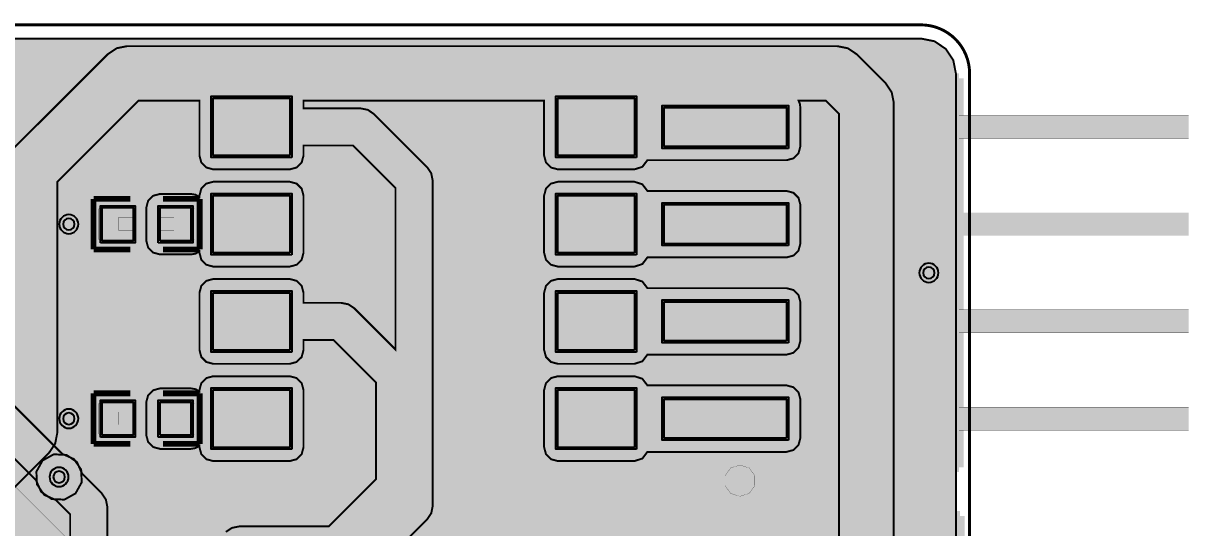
# Model space of a CAD drawing. Header units: millimetres. Extents: x 14 to 220, y 44 to 178.
# Drawn here: x 106.64 to 137.2, y 109.68 to 122.85 of the extents above; entities that cross this region are included whole.
import ezdxf

# ---------------------------------------------------------------- set-up
doc = ezdxf.new("R2010")
doc.units = ezdxf.units.MM
doc.header["$MEASUREMENT"] = 0
for name, color, linetype, true_color in [('Board-Outline-Layer', 7, 'Continuous', 0xff00ff), ('Bottom-Layer', 7, 'Continuous', 0x0000ff), ('Document-Layer', 7, 'Continuous', 0xffffff), ('Hole-Layer', 7, 'Continuous', 0x222222), ('Multi-Layer', 7, 'Continuous', 0xc0c0c0), ('Top-Layer', 7, 'Continuous', 0xff0000), ('Top-Paste-Mask-Layer', 7, 'Continuous', 0x808080), ('Top-Silkscreen-Layer', 7, 'Continuous', 0xffcc00), ('Top-Solder-Mask-Layer', 7, 'Continuous', 0x800080)]:
    doc.layers.add(name, color=color, linetype=linetype, true_color=true_color)

msp = doc.modelspace()

# ---------------------------------------------------------------- hatches: boundary and pattern name
at = {"layer": 'Bottom-Layer'}
for points in [[(115.868, 82.921), (108.869, 82.921), (108.869, 84.28), (108.803, 84.611), (108.616, 84.892), (108.335, 85.08), (108.003, 85.146), (86.383, 85.146), (85.879, 85.066), (85.426, 84.835), (85.065, 84.475), (84.834, 84.021), (84.754, 83.518), (84.754, 76.667), (76.327, 76.667), (76.327, 122.451), (130.076, 122.451), (130.425, 122.382), (130.721, 122.184), (130.919, 121.888), (130.988, 121.539), (130.988, 77.564), (130.354, 77.564), (130.283, 77.557), (130.214, 77.535), (130.146, 77.557), (130.074, 77.564), (129.363, 77.564), (129.292, 77.557), (129.224, 77.535), (129.155, 77.557), (129.084, 77.564), (128.373, 77.564), (128.301, 77.557), (128.233, 77.535), (128.164, 77.557), (128.093, 77.564), (127.382, 77.564), (127.311, 77.557), (127.242, 77.535), (127.174, 77.557), (127.103, 77.564), (126.391, 77.564), (126.32, 77.557), (126.252, 77.535), (126.183, 77.557), (126.112, 77.564), (125.401, 77.564), (125.33, 77.557), (125.261, 77.535), (125.193, 77.557), (125.121, 77.564), (124.41, 77.564), (124.328, 77.554), (124.249, 77.526), (123.301, 77.526), (123.223, 77.554), (123.14, 77.564), (122.429, 77.564), (122.358, 77.557), (122.289, 77.535), (122.221, 77.557), (122.15, 77.564), (121.438, 77.564), (121.367, 77.557), (121.299, 77.535), (121.23, 77.557), (121.159, 77.564), (120.526, 77.564), (120.526, 82.816), (120.435, 83.464), (120.167, 84.06), (119.744, 84.559), (119.199, 84.92), (118.575, 85.116), (117.921, 85.131), (117.289, 84.963), (116.728, 84.626), (116.283, 84.147), (115.989, 83.564)], [(85.615, 110.051), (79.992, 110.051), (79.682, 110.171), (79.354, 110.11), (79.108, 109.886), (79.017, 109.565), (79.108, 109.245), (79.354, 109.021), (79.682, 108.96), (79.992, 109.08), (85.816, 109.08), (86.002, 109.117), (86.159, 109.222), (88.593, 111.656), (101.145, 111.656), (103.02, 109.781), (103.02, 105.777), (102.9, 105.467), (102.961, 105.139), (103.185, 104.893), (103.505, 104.802), (103.826, 104.893), (104.05, 105.139), (104.111, 105.467), (103.99, 105.777), (103.99, 109.982), (103.953, 110.168), (103.848, 110.325), (101.689, 112.484), (101.654, 112.517), (101.615, 112.545), (105.336, 112.545), (106.967, 110.915), (107.101, 110.61), (107.376, 110.422), (107.708, 110.406), (107.999, 110.568), (108.161, 110.859), (108.146, 111.192), (107.958, 111.466), (107.653, 111.601), (105.88, 113.373), (105.723, 113.478), (105.537, 113.515), (88.212, 113.515), (86.902, 114.825), (86.745, 114.93), (86.559, 114.967), (85.47, 114.967), (85.159, 115.088), (84.832, 115.027), (84.586, 114.802), (84.495, 114.482), (84.586, 114.162), (84.832, 113.937), (85.159, 113.876), (85.47, 113.997), (86.358, 113.997), (87.668, 112.687), (87.826, 112.582), (88.011, 112.545), (88.123, 112.545), (88.085, 112.517), (88.049, 112.484)]]:
    msp.add_hatch(color=256, dxfattribs=at).paths.add_polyline_path(points)
at = {"layer": 'Document-Layer'}
for points in [[(137.068, 119.842), (131.068, 119.842), (131.068, 120.442), (137.068, 120.442)], [(137.068, 119.842), (131.068, 119.842), (131.068, 120.442), (137.068, 120.442)], [(137.068, 117.302), (131.068, 117.302), (131.068, 117.902), (137.068, 117.902)], [(137.068, 117.302), (131.068, 117.302), (131.068, 117.902), (137.068, 117.902)], [(137.068, 114.762), (131.068, 114.762), (131.068, 115.362), (137.068, 115.362)], [(137.068, 114.762), (131.068, 114.762), (131.068, 115.362), (137.068, 115.362)], [(137.068, 112.222), (131.068, 112.222), (131.068, 112.822), (137.068, 112.822)], [(137.068, 112.222), (131.068, 112.222), (131.068, 112.822), (137.068, 112.822)]]:
    msp.add_hatch(color=256, dxfattribs=at).paths.add_polyline_path(points)
at = {"layer": 'Top-Layer'}
for points in [[(93.208, 85.656), (93.274, 85.372), (93.458, 85.146), (86.383, 85.146), (85.879, 85.066), (85.426, 84.835), (85.065, 84.475), (84.834, 84.021), (84.754, 83.518), (84.754, 76.667), (76.327, 76.667), (76.327, 122.451), (130.076, 122.451), (130.425, 122.382), (130.721, 122.184), (130.919, 121.888), (130.988, 121.539), (130.988, 77.564), (130.433, 77.564), (130.433, 78.755), (130.378, 79.029), (130.224, 79.26), (129.365, 80.119), (129.365, 120.777), (129.311, 121.05), (129.156, 121.282), (128.394, 122.044), (128.162, 122.199), (127.889, 122.253), (109.347, 122.253), (109.074, 122.199), (108.843, 122.044), (106.303, 119.504), (106.282, 119.482), (106.262, 119.459), (106.145, 120.156), (105.857, 120.8), (105.415, 121.351), (104.848, 121.772), (104.193, 122.036), (103.493, 122.126), (87.529, 122.126), (87.286, 122.061), (87.108, 121.883), (87.043, 121.641), (87.043, 116.78), (87.115, 116.154), (87.326, 115.561), (87.665, 115.031), (88.116, 114.591), (88.654, 114.264), (89.252, 114.067), (87.445, 114.067), (87.172, 114.012), (86.94, 113.857), (85.919, 112.836), (85.786, 112.653), (85.718, 112.438), (85.512, 112.314), (85.431, 112.087), (85.431, 109.287), (85.509, 109.063), (85.71, 108.937), (85.71, 108.562), (79.444, 108.562), (79.313, 108.693), (79.135, 108.74), (78.328, 108.74), (78.103, 108.661), (77.978, 108.458), (77.853, 108.661), (77.628, 108.74), (76.822, 108.74), (76.642, 108.692), (76.511, 108.561), (76.463, 108.382), (76.463, 107.518), (76.464, 107.502), (76.465, 107.486), (76.465, 106.868), (76.432, 106.785), (76.42, 106.696), (76.42, 105.896), (76.468, 105.717), (76.6, 105.586), (76.779, 105.538), (77.579, 105.538), (77.758, 105.586), (77.889, 105.717), (77.937, 105.896), (77.937, 106.696), (77.926, 106.785), (77.892, 106.868), (77.892, 107.277), (77.946, 107.354), (77.978, 107.443), (78.103, 107.24), (78.328, 107.16), (79.135, 107.16), (79.313, 107.208), (79.444, 107.338), (85.71, 107.338), (85.71, 106.836), (85.509, 106.71), (85.431, 106.487), (85.431, 103.687), (85.479, 103.508), (85.61, 103.377), (85.789, 103.329), (87.059, 103.329), (87.238, 103.377), (87.369, 103.508), (87.417, 103.687), (87.417, 106.487), (87.338, 106.71), (87.137, 106.836), (87.137, 108.937), (87.338, 109.063), (87.417, 109.287), (87.417, 112.087), (87.404, 112.18), (87.368, 112.267), (87.74, 112.639), (106.093, 112.639), (106.093, 112.437), (104.339, 110.682), (104.184, 110.451), (104.13, 110.178), (104.13, 104.834), (104.058, 104.814), (103.99, 104.783), (103.99, 105.043), (104.111, 105.354), (104.05, 105.681), (103.826, 105.927), (103.505, 106.019), (103.185, 105.927), (102.961, 105.681), (102.9, 105.354), (103.02, 105.043), (103.02, 104.784), (102.09, 105.713), (102.095, 105.746), (102.096, 105.779), (102.096, 106.779), (102.048, 106.958), (101.917, 107.089), (101.738, 107.137), (99.938, 107.137), (99.779, 107.1), (99.653, 106.996), (99.532, 107.087), (99.383, 107.119), (98.483, 107.119), (98.304, 107.071), (98.173, 106.94), (98.125, 106.761), (98.125, 105.961), (98.173, 105.782), (98.304, 105.651), (98.483, 105.603), (99.383, 105.603), (99.495, 105.621), (99.596, 105.673), (99.726, 105.491), (99.938, 105.421), (101.01, 105.421), (101.799, 104.632), (101.769, 104.636), (101.738, 104.637), (99.938, 104.637), (99.726, 104.567), (99.596, 104.385), (99.495, 104.437), (99.383, 104.455), (98.483, 104.455), (98.304, 104.407), (98.173, 104.276), (98.125, 104.097), (98.125, 103.297), (98.173, 103.118), (98.304, 102.987), (98.483, 102.939), (99.383, 102.939), (99.532, 102.971), (99.653, 103.062), (99.779, 102.958), (99.938, 102.921), (101.738, 102.921), (101.917, 102.969), (102.048, 103.1), (102.096, 103.279), (102.096, 103.294), (102.395, 103.294), (102.855, 102.835), (100.953, 102.835), (100.767, 102.798), (100.609, 102.693), (98.478, 100.561), (97.737, 100.561), (97.259, 101.039), (97.259, 104.394), (97.222, 104.58), (97.117, 104.737), (96.1, 105.754), (96.1, 111.086), (96.052, 111.265), (95.921, 111.396), (95.742, 111.444), (93.742, 111.444), (93.563, 111.396), (93.432, 111.265), (93.384, 111.086), (93.384, 108.754), (91.984, 108.754), (91.857, 108.951), (91.636, 109.027), (90.736, 109.027), (90.557, 108.979), (90.426, 108.848), (90.378, 108.669), (90.378, 107.869), (90.426, 107.69), (90.557, 107.559), (90.736, 107.511), (91.636, 107.511), (91.857, 107.587), (91.984, 107.784), (93.384, 107.784), (93.384, 105.586), (93.432, 105.407), (93.563, 105.276), (93.742, 105.228), (95.254, 105.228), (96.289, 104.193), (96.289, 100.838), (96.326, 100.653), (96.431, 100.495), (97.005, 99.921), (96.1, 99.921), (96.1, 102.186), (96.052, 102.365), (95.921, 102.496), (95.742, 102.544), (93.742, 102.544), (93.563, 102.496), (93.432, 102.365), (93.384, 102.186), (93.384, 99.921), (91.994, 99.921), (91.94, 100.093), (91.81, 100.216), (91.636, 100.261), (90.736, 100.261), (90.557, 100.213), (90.426, 100.082), (90.378, 99.903), (90.378, 99.103), (90.426, 98.924), (90.557, 98.793), (90.736, 98.745), (91.636, 98.745), (91.828, 98.801), (91.96, 98.951), (93.384, 98.951), (93.384, 96.686), (93.432, 96.507), (93.563, 96.376), (93.742, 96.328), (95.742, 96.328), (95.921, 96.376), (96.052, 96.507), (96.1, 96.686), (96.1, 98.951), (99.055, 98.951), (99.241, 98.988), (99.398, 99.093), (101.669, 101.364), (103.735, 101.364), (103.797, 101.112), (103.978, 100.927), (104.228, 100.859), (105.46, 100.859), (105.503, 100.86), (105.546, 100.866), (106.001, 100.866), (106.311, 100.746), (106.639, 100.807), (106.885, 101.031), (106.976, 101.351), (106.885, 101.672), (106.639, 101.896), (106.311, 101.957), (106.001, 101.836), (105.952, 101.836), (105.937, 101.973), (105.884, 102.099), (105.953, 102.35), (105.884, 102.6), (105.953, 102.85), (105.884, 103.1), (105.953, 103.35), (105.884, 103.6), (105.953, 103.851), (105.884, 104.101), (105.95, 104.401), (105.825, 104.682), (105.558, 104.834), (105.558, 106.888), (105.857, 106.888), (105.857, 106.552), (105.852, 106.509), (105.85, 106.466), (105.85, 105.234), (105.944, 104.944), (106.19, 104.765), (106.495, 104.765), (106.741, 104.944), (106.835, 105.234), (106.835, 106.466), (106.833, 106.509), (106.828, 106.552), (106.828, 107.207), (106.791, 107.393), (106.685, 107.55), (106.611, 107.624), (106.611, 108.146), (106.535, 108.367), (106.338, 108.494), (106.338, 108.548), (106.45, 108.799), (106.441, 109.072), (106.312, 109.314), (106.091, 109.475), (105.821, 109.523), (105.558, 109.447), (105.558, 109.882), (107.312, 111.637), (107.467, 111.868), (107.521, 112.141), (107.521, 118.704), (109.643, 120.826), (111.236, 120.826), (111.236, 119.392), (111.284, 119.213), (111.415, 119.082), (111.594, 119.034), (113.594, 119.034), (113.773, 119.082), (113.904, 119.213), (113.952, 119.392), (113.952, 119.657), (115.242, 119.657), (116.355, 118.544), (116.355, 114.328), (115.278, 115.405), (115.121, 115.51), (114.935, 115.547), (113.952, 115.547), (113.952, 115.812), (113.904, 115.991), (113.773, 116.122), (113.594, 116.17), (111.594, 116.17), (111.415, 116.122), (111.284, 115.991), (111.236, 115.812), (111.236, 114.312), (111.284, 114.133), (111.415, 114.002), (111.594, 113.954), (113.594, 113.954), (113.773, 114.002), (113.904, 114.133), (113.952, 114.312), (113.952, 114.577), (114.734, 114.577), (115.847, 113.464), (115.847, 110.945), (114.607, 109.705), (112.268, 109.705), (112.083, 109.668), (111.925, 109.563), (110, 107.638), (109.895, 107.481), (109.858, 107.295), (109.858, 106.958), (109.72, 106.943), (109.592, 106.89), (109.343, 106.958), (109.093, 106.891), (108.966, 106.943), (108.829, 106.958), (108.829, 110.224), (108.792, 110.409), (108.687, 110.567), (108.172, 111.082), (108.037, 111.387), (107.763, 111.575), (107.43, 111.59), (107.139, 111.428), (106.977, 111.137), (106.993, 110.805), (107.181, 110.53), (107.486, 110.396), (107.859, 110.023), (107.859, 106.958), (107.721, 106.943), (107.593, 106.89), (107.346, 106.958), (107.099, 106.893), (106.917, 106.713), (106.85, 106.466), (106.85, 105.234), (106.917, 104.986), (107.099, 104.806), (107.346, 104.741), (107.593, 104.809), (107.844, 104.741), (108.094, 104.809), (108.344, 104.741), (108.594, 104.809), (108.844, 104.741), (109.093, 104.808), (109.343, 104.741), (109.592, 104.809), (109.843, 104.741), (110.093, 104.809), (110.343, 104.741), (110.593, 104.809), (110.843, 104.741), (111.093, 104.809), (111.221, 104.756), (111.359, 104.741), (111.359, 104.674), (111.241, 104.386), (111.281, 104.077), (111.468, 103.828), (111.28, 103.578), (111.241, 103.267), (111.362, 102.979), (111.611, 102.788), (111.921, 102.747), (112.211, 102.865), (112.234, 102.865), (112.249, 102.728), (112.302, 102.6), (112.234, 102.35), (112.302, 102.099), (112.234, 101.85), (112.301, 101.6), (112.234, 101.351), (112.302, 101.101), (112.234, 100.851), (112.302, 100.601), (112.234, 100.351), (112.302, 100.1), (112.234, 99.85), (112.302, 99.6), (112.234, 99.35), (112.302, 99.1), (112.234, 98.853), (112.299, 98.605), (112.479, 98.423), (112.727, 98.357), (113.959, 98.357), (114.206, 98.423), (114.386, 98.605), (114.451, 98.853), (114.383, 99.1), (114.451, 99.35), (114.383, 99.6), (114.451, 99.85), (114.383, 100.1), (114.451, 100.351), (114.383, 100.601), (114.451, 100.851), (114.383, 101.101), (114.451, 101.351), (114.384, 101.6), (114.437, 101.733), (114.451, 101.876), (114.483, 101.884), (114.515, 101.894), (114.568, 101.841), (114.725, 101.736), (114.911, 101.699), (122.786, 101.699), (123.279, 101.206), (123.279, 100.582), (123.327, 100.403), (123.458, 100.272), (123.637, 100.224), (126.807, 100.224), (126.986, 100.272), (127.117, 100.403), (127.165, 100.582), (127.165, 101.602), (127.117, 101.781), (126.986, 101.912), (126.807, 101.96), (123.897, 101.96), (123.495, 102.362), (123.897, 102.764), (126.807, 102.764), (126.986, 102.812), (127.117, 102.943), (127.165, 103.122), (127.165, 104.142), (127.117, 104.321), (126.986, 104.452), (126.807, 104.5), (123.637, 104.5), (123.458, 104.452), (123.327, 104.321), (123.279, 104.142), (123.279, 103.518), (122.786, 103.025), (115.259, 103.025), (115.164, 103.121), (115.007, 103.226), (114.821, 103.263), (114.602, 103.263), (114.529, 103.3), (114.451, 103.324), (114.394, 103.581), (114.213, 103.773), (113.959, 103.843), (112.727, 103.843), (112.683, 103.841), (112.64, 103.835), (112.229, 103.835), (112.309, 103.915), (112.374, 104.007), (112.535, 103.897), (112.727, 103.858), (113.959, 103.858), (114.002, 103.86), (114.045, 103.866), (115.335, 103.866), (115.521, 103.903), (115.678, 104.008), (115.752, 104.082), (116.274, 104.082), (116.495, 104.158), (116.622, 104.355), (116.676, 104.355), (116.987, 104.235), (117.314, 104.296), (117.561, 104.52), (117.652, 104.84), (117.561, 105.161), (117.314, 105.385), (116.987, 105.446), (116.676, 105.325), (116.622, 105.325), (116.495, 105.522), (116.274, 105.598), (115.374, 105.598), (115.195, 105.55), (115.064, 105.419), (115.016, 105.24), (115.016, 104.836), (114.045, 104.836), (114.002, 104.842), (113.959, 104.844), (112.727, 104.844), (112.513, 104.795), (112.341, 104.658), (112.335, 104.666), (112.329, 104.674), (112.329, 105.147), (112.335, 105.19), (112.337, 105.234), (112.337, 106.466), (112.27, 106.713), (112.089, 106.893), (111.841, 106.958), (111.594, 106.89), (111.568, 106.905), (111.54, 106.917), (112.723, 108.1), (115.189, 108.1), (115.375, 108.137), (115.532, 108.242), (117.183, 109.893), (117.288, 110.051), (117.325, 110.236), (117.325, 118.745), (117.288, 118.931), (117.183, 119.088), (115.786, 120.485), (115.629, 120.59), (115.443, 120.627), (113.952, 120.627), (113.952, 120.826), (120.236, 120.826), (120.236, 119.392), (120.284, 119.213), (120.415, 119.082), (120.594, 119.034), (122.594, 119.034), (122.801, 119.1), (122.932, 119.274), (124.968, 119.274), (124.984, 119.274), (124.999, 119.274), (126.568, 119.274), (126.747, 119.322), (126.878, 119.453), (126.926, 119.632), (126.926, 120.652), (126.915, 120.742), (126.882, 120.826), (127.594, 120.826), (127.938, 120.482), (127.938, 87.83), (126.866, 87.832), (126.737, 87.948), (126.568, 87.99), (123.368, 87.99), (123.189, 87.942), (123.058, 87.811), (123.01, 87.632), (123.01, 86.612), (123.058, 86.433), (123.189, 86.302), (123.368, 86.254), (126.568, 86.254), (126.732, 86.294), (126.86, 86.404), (127.938, 86.402), (127.938, 79.823), (127.992, 79.55), (128.147, 79.318), (129.005, 78.46), (129.005, 77.564), (128.373, 77.564), (128.301, 77.557), (128.233, 77.535), (128.164, 77.557), (128.093, 77.564), (127.382, 77.564), (127.299, 77.554), (127.221, 77.526), (126.273, 77.526), (126.195, 77.554), (126.112, 77.564), (125.401, 77.564), (125.33, 77.557), (125.261, 77.535), (125.193, 77.557), (125.121, 77.564), (124.41, 77.564), (124.328, 77.554), (124.249, 77.526), (123.498, 77.526), (123.498, 78.392), (123.444, 78.666), (123.289, 78.897), (122.508, 79.679), (122.508, 83.459), (122.564, 83.563), (122.583, 83.68), (122.583, 84.486), (122.504, 84.711), (122.301, 84.836), (122.504, 84.961), (122.583, 85.186), (122.583, 85.993), (122.535, 86.172), (122.404, 86.303), (122.225, 86.351), (121.898, 86.351), (121.201, 87.047), (121.003, 87.18), (120.769, 87.226), (118.126, 87.226), (118.126, 87.364), (118.079, 87.543), (117.947, 87.674), (117.768, 87.722), (115.768, 87.722), (115.589, 87.674), (115.458, 87.543), (115.41, 87.364), (115.41, 85.864), (115.458, 85.685), (115.589, 85.554), (115.768, 85.506), (117.768, 85.506), (117.947, 85.554), (118.079, 85.685), (118.126, 85.864), (118.126, 86.002), (120.515, 86.002), (121.003, 85.514), (121.003, 85.186), (121.083, 84.961), (121.286, 84.836), (121.083, 84.711), (121.003, 84.486), (121.003, 83.68), (121.023, 83.562), (121.08, 83.457), (121.08, 79.679), (120.526, 79.125), (120.526, 82.816), (120.435, 83.464), (120.167, 84.06), (119.744, 84.559), (119.199, 84.92), (118.575, 85.116), (117.921, 85.131), (117.289, 84.963), (116.728, 84.626), (116.283, 84.147), (115.989, 83.564), (115.868, 82.921), (108.869, 82.921), (108.869, 84.28), (108.803, 84.611), (108.616, 84.892), (108.335, 85.08), (108.003, 85.146), (98.058, 85.146), (98.242, 85.372), (98.308, 85.656), (98.308, 87.117), (98.222, 87.44), (97.986, 87.676), (97.663, 87.762), (97.341, 87.676), (97.104, 87.44), (97.018, 87.117), (97.018, 85.656), (97.084, 85.372), (97.268, 85.146), (95.518, 85.146), (95.702, 85.372), (95.768, 85.656), (95.768, 87.117), (95.727, 87.344), (95.608, 87.542), (95.608, 87.658), (95.571, 87.844), (95.466, 88.001), (95.151, 88.316), (95.151, 88.539), (95.114, 88.725), (95.009, 88.883), (94.668, 89.224), (94.736, 89.213), (94.804, 89.209), (98.603, 89.209), (98.722, 89.126), (98.864, 89.096), (99.764, 89.096), (99.906, 89.126), (100.025, 89.209), (100.278, 89.209), (100.399, 89.122), (100.544, 89.091), (101.894, 89.091), (102.073, 89.139), (102.204, 89.27), (102.252, 89.449), (102.252, 89.669), (102.906, 89.669), (103.222, 89.563), (103.546, 89.638), (103.782, 89.873), (103.859, 90.197), (103.754, 90.513), (103.498, 90.726), (103.169, 90.773), (102.864, 90.639), (102.252, 90.639), (102.252, 90.859), (102.204, 91.038), (102.073, 91.169), (101.894, 91.217), (100.544, 91.217), (100.365, 91.169), (100.234, 91.038), (100.186, 90.859), (100.186, 90.499), (100.025, 90.499), (99.906, 90.583), (99.764, 90.612), (98.864, 90.612), (98.722, 90.583), (98.603, 90.499), (98.308, 90.499), (98.308, 91.922), (98.308, 91.925), (98.308, 91.928), (98.308, 92.653), (98.231, 92.959), (98.018, 93.191), (97.72, 93.295), (97.409, 93.246), (97.158, 93.054), (97.028, 92.767), (96.974, 92.933), (96.878, 93.078), (96.878, 93.271), (97.282, 93.675), (101.281, 93.675), (101.248, 93.419), (101.324, 93.173), (101.495, 92.981), (101.73, 92.877), (101.988, 92.879), (102.221, 92.987), (106.934, 92.987), (106.945, 92.987), (106.956, 92.988), (106.997, 92.849), (107.07, 92.724), (107.07, 90.262), (106.768, 90.262), (106.589, 90.214), (106.458, 90.083), (106.41, 89.904), (106.41, 88.404), (106.458, 88.225), (106.589, 88.094), (106.768, 88.046), (108.768, 88.046), (108.947, 88.094), (109.078, 88.225), (109.126, 88.404), (109.126, 89.904), (109.078, 90.083), (108.947, 90.214), (108.768, 90.262), (108.04, 90.262), (108.04, 92.724), (108.152, 92.973), (108.143, 93.246), (108.017, 93.487), (107.797, 93.649), (109.497, 95.349), (109.497, 87.45), (109.126, 87.079), (109.126, 87.364), (109.078, 87.543), (108.947, 87.674), (108.768, 87.722), (106.768, 87.722), (106.524, 87.627), (106.411, 87.391), (106.362, 87.401), (106.313, 87.404), (105.506, 87.404), (105.327, 87.356), (105.196, 87.225), (105.148, 87.046), (105.148, 86.182), (105.196, 86.003), (105.327, 85.872), (105.506, 85.824), (106.313, 85.824), (106.362, 85.827), (106.411, 85.838), (106.524, 85.602), (106.768, 85.506), (108.768, 85.506), (108.947, 85.554), (109.078, 85.685), (109.126, 85.864), (109.126, 86.076), (109.295, 86.076), (109.48, 86.113), (109.638, 86.219), (110.325, 86.906), (110.43, 87.064), (110.467, 87.249), (110.467, 95.557), (110.686, 95.776), (110.791, 95.933), (110.828, 96.119), (110.828, 96.242), (111.081, 96.303), (111.267, 96.484), (111.336, 96.735), (111.336, 97.967), (111.269, 98.214), (111.088, 98.395), (110.84, 98.459), (110.593, 98.391), (110.343, 98.459), (110.093, 98.391), (109.843, 98.459), (109.592, 98.391), (109.343, 98.459), (109.093, 98.392), (108.844, 98.459), (108.594, 98.391), (108.344, 98.459), (108.094, 98.391), (107.844, 98.459), (107.593, 98.391), (107.343, 98.459), (107.093, 98.391), (106.843, 98.459), (106.593, 98.391), (106.346, 98.459), (106.098, 98.395), (105.916, 98.214), (105.85, 97.967), (105.85, 96.735), (105.852, 96.691), (105.857, 96.649), (105.857, 95.748), (104.754, 94.645), (100.495, 94.645), (100.499, 94.649), (100.503, 94.653), (104.207, 98.357), (104.217, 98.357), (104.228, 98.357), (105.46, 98.357), (105.707, 98.423), (105.888, 98.605), (105.952, 98.853), (105.884, 99.1), (105.953, 99.35), (105.884, 99.6), (105.953, 99.85), (105.884, 100.1), (105.952, 100.347), (105.888, 100.595), (105.707, 100.777), (105.46, 100.843), (104.228, 100.843), (104.185, 100.841), (104.142, 100.836), (103.718, 100.836), (103.532, 100.799), (103.375, 100.694), (102.688, 100.007), (102.166, 100.007), (101.945, 99.931), (101.818, 99.734), (101.764, 99.734), (101.454, 99.855), (101.126, 99.794), (100.88, 99.57), (100.789, 99.249), (100.88, 98.929), (101.126, 98.705), (101.454, 98.643), (101.764, 98.764), (101.818, 98.764), (101.945, 98.567), (102.166, 98.491), (102.969, 98.491), (99.959, 95.481), (96.647, 95.481), (96.462, 95.444), (96.304, 95.339), (94.78, 93.815), (94.675, 93.658), (94.638, 93.472), (94.638, 93.078), (94.542, 92.933), (94.488, 92.767), (94.349, 93.066), (94.08, 93.257), (93.751, 93.29), (93.449, 93.156), (93.449, 93.357), (93.412, 93.543), (93.307, 93.7), (92.887, 94.12), (92.73, 94.225), (92.544, 94.262), (92.344, 94.262), (92.32, 94.286), (92.32, 94.793), (92.272, 94.972), (92.141, 95.103), (91.962, 95.151), (91.155, 95.151), (90.93, 95.072), (90.805, 94.869), (90.68, 95.072), (90.455, 95.151), (89.649, 95.151), (89.575, 95.144), (89.505, 95.121), (89.505, 95.159), (89.457, 95.338), (89.326, 95.469), (89.147, 95.517), (86.267, 95.517), (86.088, 95.469), (85.957, 95.338), (85.909, 95.159), (85.909, 94.039), (85.957, 93.86), (86.088, 93.729), (86.267, 93.681), (89.147, 93.681), (89.25, 93.696), (89.344, 93.74), (89.416, 93.657), (89.509, 93.599), (89.416, 93.541), (89.344, 93.458), (89.25, 93.502), (89.147, 93.517), (86.267, 93.517), (86.088, 93.469), (85.957, 93.338), (85.909, 93.159), (85.909, 92.039), (85.957, 91.86), (86.088, 91.729), (86.267, 91.681), (89.147, 91.681), (89.326, 91.729), (89.457, 91.86), (89.505, 92.039), (89.505, 92.077), (89.575, 92.055), (89.649, 92.047), (90.455, 92.047), (90.68, 92.127), (90.805, 92.33), (90.93, 92.127), (91.155, 92.047), (91.962, 92.047), (92.045, 92.057), (92.123, 92.086), (92.123, 91.848), (91.918, 91.623), (91.844, 91.327), (91.844, 91.226), (91.868, 91.054), (91.938, 90.895), (91.868, 90.737), (91.844, 90.565), (91.844, 90.464), (91.918, 90.168), (92.123, 89.943), (92.123, 89.616), (92.16, 89.431), (92.266, 89.273), (92.982, 88.557), (93.139, 88.452), (93.325, 88.415), (93.601, 88.415), (93.763, 88.254), (93.51, 88.001), (93.405, 87.844), (93.368, 87.658), (93.368, 87.542), (93.249, 87.344), (93.208, 87.117)], [(113.594, 119.392), (111.594, 119.392), (111.594, 120.892), (113.594, 120.892)], [(122.594, 119.392), (120.594, 119.392), (120.594, 120.892), (122.594, 120.892)], [(126.568, 119.632), (123.368, 119.632), (123.368, 120.652), (126.568, 120.652)], [(111.012, 118.392), (110.205, 118.392), (110.026, 118.344), (109.895, 118.213), (109.847, 118.034), (109.847, 117.17), (109.895, 116.991), (110.026, 116.86), (110.205, 116.812), (111.012, 116.812), (111.131, 116.832), (111.236, 116.891), (111.236, 116.852), (111.284, 116.673), (111.415, 116.542), (111.594, 116.494), (113.594, 116.494), (113.773, 116.542), (113.904, 116.673), (113.952, 116.852), (113.952, 118.352), (113.904, 118.531), (113.773, 118.662), (113.594, 118.71), (111.594, 118.71), (111.415, 118.662), (111.284, 118.531), (111.236, 118.352), (111.236, 118.314), (111.131, 118.372)], [(126.568, 116.734), (126.747, 116.782), (126.878, 116.913), (126.926, 117.092), (126.926, 118.112), (126.878, 118.291), (126.747, 118.422), (126.568, 118.47), (124.999, 118.47), (124.984, 118.471), (124.968, 118.471), (122.932, 118.471), (122.801, 118.644), (122.594, 118.71), (120.594, 118.71), (120.415, 118.662), (120.284, 118.531), (120.236, 118.352), (120.236, 116.852), (120.284, 116.673), (120.415, 116.542), (120.594, 116.494), (122.594, 116.494), (122.801, 116.56), (122.932, 116.734), (124.968, 116.734), (124.984, 116.734), (124.999, 116.734)], [(113.594, 116.852), (111.594, 116.852), (111.594, 118.352), (113.594, 118.352)], [(122.594, 116.852), (120.594, 116.852), (120.594, 118.352), (122.594, 118.352)], [(108.699, 117.17), (108.699, 118.034), (109.505, 118.034), (109.505, 117.17)], [(110.205, 117.17), (110.205, 118.034), (111.012, 118.034), (111.012, 117.17)], [(126.568, 117.092), (123.368, 117.092), (123.368, 118.112), (126.568, 118.112)], [(126.568, 114.194), (126.747, 114.242), (126.878, 114.373), (126.926, 114.552), (126.926, 115.572), (126.878, 115.751), (126.747, 115.882), (126.568, 115.93), (124.999, 115.93), (124.984, 115.931), (124.968, 115.931), (122.932, 115.931), (122.801, 116.104), (122.594, 116.17), (120.594, 116.17), (120.415, 116.122), (120.284, 115.991), (120.236, 115.812), (120.236, 114.312), (120.284, 114.133), (120.415, 114.002), (120.594, 113.954), (122.594, 113.954), (122.801, 114.02), (122.932, 114.194), (124.968, 114.194), (124.984, 114.194), (124.999, 114.194)], [(113.594, 114.312), (111.594, 114.312), (111.594, 115.812), (113.594, 115.812)], [(122.594, 114.312), (120.594, 114.312), (120.594, 115.812), (122.594, 115.812)], [(126.568, 114.552), (123.368, 114.552), (123.368, 115.572), (126.568, 115.572)], [(111.012, 113.312), (110.205, 113.312), (110.026, 113.264), (109.895, 113.133), (109.847, 112.954), (109.847, 112.09), (109.895, 111.911), (110.026, 111.78), (110.205, 111.732), (111.012, 111.732), (111.131, 111.752), (111.236, 111.811), (111.236, 111.772), (111.284, 111.593), (111.415, 111.462), (111.594, 111.414), (113.594, 111.414), (113.773, 111.462), (113.904, 111.593), (113.952, 111.772), (113.952, 113.272), (113.904, 113.451), (113.773, 113.582), (113.594, 113.63), (111.594, 113.63), (111.415, 113.582), (111.284, 113.451), (111.236, 113.272), (111.236, 113.234), (111.131, 113.292)], [(126.568, 111.654), (126.747, 111.702), (126.878, 111.833), (126.926, 112.012), (126.926, 113.032), (126.878, 113.211), (126.747, 113.342), (126.568, 113.39), (124.999, 113.39), (124.984, 113.391), (124.968, 113.391), (122.932, 113.391), (122.801, 113.564), (122.594, 113.63), (120.594, 113.63), (120.415, 113.582), (120.284, 113.451), (120.236, 113.272), (120.236, 111.772), (120.284, 111.593), (120.415, 111.462), (120.594, 111.414), (122.594, 111.414), (122.801, 111.48), (122.932, 111.654), (124.968, 111.654), (124.984, 111.654), (124.999, 111.654)], [(113.594, 111.772), (111.594, 111.772), (111.594, 113.272), (113.594, 113.272)], [(122.594, 111.772), (120.594, 111.772), (120.594, 113.272), (122.594, 113.272)], [(108.699, 112.09), (108.699, 112.954), (109.505, 112.954), (109.505, 112.09)], [(110.205, 112.09), (110.205, 112.954), (111.012, 112.954), (111.012, 112.09)], [(126.568, 112.012), (123.368, 112.012), (123.368, 113.032), (126.568, 113.032)]]:
    msp.add_hatch(color=256, dxfattribs=at).paths.add_polyline_path(points)
at = {"layer": 'Top-Paste-Mask-Layer'}
for points in [[(113.594, 119.392), (111.594, 119.392), (111.594, 120.892), (113.594, 120.892)], [(122.594, 119.392), (120.594, 119.392), (120.594, 120.892), (122.594, 120.892)], [(126.568, 119.632), (123.368, 119.632), (123.368, 120.652), (126.568, 120.652)], [(113.594, 116.852), (111.594, 116.852), (111.594, 118.352), (113.594, 118.352)], [(122.594, 116.852), (120.594, 116.852), (120.594, 118.352), (122.594, 118.352)], [(109.5, 118.002), (109.5, 117.774), (109.12, 117.774), (109.12, 117.444), (109.5, 117.444), (109.5, 117.202), (109.45, 117.152), (108.66, 117.152), (108.61, 117.202), (108.61, 118.002), (108.66, 118.052), (109.45, 118.052)], [(109.5, 118.002), (109.5, 117.774), (109.12, 117.774), (109.12, 117.444), (109.5, 117.444), (109.5, 117.202), (109.45, 117.152), (108.66, 117.152), (108.61, 117.202), (108.61, 118.002), (108.66, 118.052), (109.45, 118.052)], [(111.05, 118.052), (110.25, 118.052), (110.2, 118.002), (110.2, 117.774), (110.57, 117.774), (110.57, 117.444), (110.2, 117.444), (110.2, 117.202), (110.25, 117.152), (111.05, 117.152), (111.1, 117.202), (111.1, 118.002)], [(111.05, 118.052), (110.25, 118.052), (110.2, 118.002), (110.2, 117.774), (110.57, 117.774), (110.57, 117.444), (110.2, 117.444), (110.2, 117.202), (110.25, 117.152), (111.05, 117.152), (111.1, 117.202), (111.1, 118.002)], [(126.568, 117.092), (123.368, 117.092), (123.368, 118.112), (126.568, 118.112)], [(113.594, 114.312), (111.594, 114.312), (111.594, 115.812), (113.594, 115.812)], [(122.594, 114.312), (120.594, 114.312), (120.594, 115.812), (122.594, 115.812)], [(126.568, 114.552), (123.368, 114.552), (123.368, 115.572), (126.568, 115.572)], [(113.594, 111.772), (111.594, 111.772), (111.594, 113.272), (113.594, 113.272)], [(122.594, 111.772), (120.594, 111.772), (120.594, 113.272), (122.594, 113.272)], [(109.5, 112.922), (109.5, 112.694), (109.12, 112.694), (109.12, 112.364), (109.5, 112.364), (109.5, 112.122), (109.45, 112.072), (108.66, 112.072), (108.61, 112.122), (108.61, 112.922), (108.66, 112.972), (109.45, 112.972)], [(109.5, 112.922), (109.5, 112.694), (109.12, 112.694), (109.12, 112.364), (109.5, 112.364), (109.5, 112.122), (109.45, 112.072), (108.66, 112.072), (108.61, 112.122), (108.61, 112.922), (108.66, 112.972), (109.45, 112.972)], [(111.05, 112.972), (110.25, 112.972), (110.2, 112.922), (110.2, 112.694), (110.57, 112.694), (110.57, 112.364), (110.2, 112.364), (110.2, 112.122), (110.25, 112.072), (111.05, 112.072), (111.1, 112.122), (111.1, 112.922)], [(111.05, 112.972), (110.25, 112.972), (110.2, 112.922), (110.2, 112.694), (110.57, 112.694), (110.57, 112.364), (110.2, 112.364), (110.2, 112.122), (110.25, 112.072), (111.05, 112.072), (111.1, 112.122), (111.1, 112.922)], [(126.568, 112.012), (123.368, 112.012), (123.368, 113.032), (126.568, 113.032)]]:
    msp.add_hatch(color=256, dxfattribs=at).paths.add_polyline_path(points)
at = {"layer": 'Top-Silkscreen-Layer'}
msp.add_hatch(color=256, dxfattribs=at).paths.add_polyline_path([(125.349, 110.49), (125.108, 110.569), (124.958, 110.774), (124.958, 111.028), (125.108, 111.234), (125.349, 111.312), (125.591, 111.234), (125.74, 111.028), (125.74, 110.774), (125.591, 110.569)])
msp.add_hatch(color=256, dxfattribs=at).paths.add_polyline_path([(125.349, 110.49), (125.108, 110.569), (124.958, 110.774), (124.958, 111.028), (125.108, 111.234), (125.349, 111.312), (125.591, 111.234), (125.74, 111.028), (125.74, 110.774), (125.591, 110.569)])
at = {"layer": 'Top-Solder-Mask-Layer'}
for points in [[(113.645, 119.341), (111.543, 119.341), (111.543, 120.943), (113.645, 120.943)], [(122.645, 119.341), (120.544, 119.341), (120.544, 120.943), (122.645, 120.943)], [(126.618, 119.582), (123.318, 119.582), (123.318, 120.702), (126.618, 120.702)], [(113.645, 116.801), (111.543, 116.801), (111.543, 118.403), (113.645, 118.403)], [(122.645, 116.801), (120.544, 116.801), (120.544, 118.403), (122.645, 118.403)], [(108.648, 117.119), (108.648, 118.085), (109.556, 118.085), (109.556, 117.119)], [(110.155, 117.119), (110.155, 118.085), (111.063, 118.085), (111.063, 117.119)], [(126.618, 117.042), (123.318, 117.042), (123.318, 118.162), (126.618, 118.162)], [(113.645, 114.261), (111.543, 114.261), (111.543, 115.863), (113.645, 115.863)], [(122.645, 114.261), (120.544, 114.261), (120.544, 115.863), (122.645, 115.863)], [(126.618, 114.502), (123.318, 114.502), (123.318, 115.622), (126.618, 115.622)], [(113.645, 111.721), (111.543, 111.721), (111.543, 113.323), (113.645, 113.323)], [(122.645, 111.721), (120.544, 111.721), (120.544, 113.323), (122.645, 113.323)], [(126.618, 111.962), (123.318, 111.962), (123.318, 113.082), (126.618, 113.082)], [(108.648, 112.039), (108.648, 113.005), (109.556, 113.005), (109.556, 112.039)], [(110.155, 112.039), (110.155, 113.005), (111.063, 113.005), (111.063, 112.039)]]:
    msp.add_hatch(color=256, dxfattribs=at).paths.add_polyline_path(points)

# ---------------------------------------------------------------- linework, layer by layer
at = {"layer": 'Board-Outline-Layer', "const_width": 0.0762}
msp.add_lwpolyline([(75.969, 122.809), (130.076, 122.809, -0.414), (131.346, 121.539), (131.346, 72.087, -0.414), (130.838, 71.579), (120.675, 71.579, -0.414), (120.167, 72.087), (120.168, 82.816, 1), (116.224, 82.816), (116.224, 77.579, -0.414), (114.954, 76.309), (109.781, 76.309, -0.414), (108.511, 77.579), (108.511, 84.28, 0.414), (108.003, 84.788), (86.383, 84.788, 0.414), (85.113, 83.518), (85.113, 76.309), (75.969, 76.309)], format="xyb", close=True, dxfattribs=at)
at = {"layer": 'Bottom-Layer'}
for points, const_width in [([(76.327, 122.451), (130.076, 122.451), (130.425, 122.382), (130.721, 122.184), (130.919, 121.888), (130.988, 121.539), (130.988, 77.564)], 0.0508), ([(105.336, 112.545), (106.967, 110.915), (107.101, 110.61), (107.376, 110.422), (107.708, 110.406), (107.999, 110.568), (108.161, 110.859), (108.146, 111.192), (107.958, 111.466), (107.653, 111.601), (105.88, 113.373)], 0.0508), ([(105.537, 113.03), (107.569, 110.998)], 0.254)]:
    msp.add_lwpolyline(points, dxfattribs=dict(at, const_width=const_width))
at = {"layer": 'Bottom-Layer', "const_width": 0.00508}
msp.add_lwpolyline([(92.71, 96.393), (107.823, 96.393), (111.252, 99.822), (111.252, 105.918), (105.791, 111.379), (92.71, 111.379), (89.281, 107.95), (89.281, 99.822)], close=True, dxfattribs=at)
at = {"layer": 'Document-Layer', "const_width": 0.6}
for points in [[(110.952, 120.142, 1), (111.552, 120.142), (111.552, 120.142, 1), (110.952, 120.142)], [(110.952, 120.142, 1), (111.552, 120.142), (111.552, 120.142, 1), (110.952, 120.142)], [(110.952, 115.062, 1), (111.552, 115.062), (111.552, 115.062, 1), (110.952, 115.062)], [(110.952, 115.062, 1), (111.552, 115.062), (111.552, 115.062, 1), (110.952, 115.062)]]:
    msp.add_lwpolyline(points, format="xyb", dxfattribs=at)
at = {"layer": 'Document-Layer', "const_width": 0.00508}
for points in [[(137.068, 119.842), (131.068, 119.842), (131.068, 120.442), (137.068, 120.442)], [(137.068, 119.842), (131.068, 119.842), (131.068, 120.442), (137.068, 120.442)], [(137.068, 117.302), (131.068, 117.302), (131.068, 117.902), (137.068, 117.902)], [(137.068, 117.302), (131.068, 117.302), (131.068, 117.902), (137.068, 117.902)], [(137.068, 114.762), (131.068, 114.762), (131.068, 115.362), (137.068, 115.362)], [(137.068, 114.762), (131.068, 114.762), (131.068, 115.362), (137.068, 115.362)], [(137.068, 112.222), (131.068, 112.222), (131.068, 112.822), (137.068, 112.822)], [(137.068, 112.222), (131.068, 112.222), (131.068, 112.822), (137.068, 112.822)]]:
    msp.add_lwpolyline(points, close=True, dxfattribs=at)
at = {"layer": 'Hole-Layer'}
for points in [[(107.673, 117.602, 1), (107.973, 117.602), (107.973, 117.602, 1), (107.673, 117.602)], [(107.673, 112.522, 1), (107.973, 112.522), (107.973, 112.522, 1), (107.673, 112.522)], [(107.419, 110.998, 1), (107.719, 110.998), (107.719, 110.998, 1), (107.419, 110.998)]]:
    msp.add_lwpolyline(points, format="xyb", dxfattribs=at)
msp.add_lwpolyline([(130.132, 116.332, 1), (130.432, 116.332, 1)], format="xyb", close=True, dxfattribs=at)
at = {"layer": 'Multi-Layer'}
for points in [[(107.573, 117.602, 1), (108.073, 117.602, 1)], [(130.032, 116.332, 1), (130.532, 116.332, 1)], [(107.573, 112.522, 1), (108.073, 112.522, 1)], [(107.319, 110.998, 1), (107.819, 110.998, 1)]]:
    msp.add_lwpolyline(points, format="xyb", close=True, dxfattribs=at)
at = {"layer": 'Top-Layer'}
for points, const_width in [([(76.327, 122.451), (130.076, 122.451), (130.425, 122.382), (130.721, 122.184), (130.919, 121.888), (130.988, 121.539), (130.988, 77.564), (130.433, 77.564), (130.433, 78.755), (130.378, 79.029), (130.224, 79.26), (129.365, 80.119), (129.365, 120.777), (129.311, 121.05), (129.156, 121.282), (128.394, 122.044), (128.162, 122.199), (127.889, 122.253), (109.347, 122.253), (109.074, 122.199), (108.843, 122.044), (106.303, 119.504)], 0.0508), ([(109.347, 121.539), (106.807, 118.999)], 0.711), ([(127.889, 121.539), (109.347, 121.539)], 0.711), ([(128.651, 120.777), (127.889, 121.539)], 0.711), ([(128.651, 79.823), (128.651, 120.777)], 0.711), ([(105.558, 109.882), (107.312, 111.637), (107.467, 111.868), (107.521, 112.141), (107.521, 118.704), (109.643, 120.826), (111.236, 120.826), (111.236, 119.392), (111.284, 119.213), (111.415, 119.082), (111.594, 119.034), (113.594, 119.034), (113.773, 119.082), (113.904, 119.213), (113.952, 119.392), (113.952, 119.657), (115.242, 119.657), (116.355, 118.544), (116.355, 114.328), (115.278, 115.405), (115.121, 115.51), (114.935, 115.547), (113.952, 115.547), (113.952, 115.812), (113.904, 115.991), (113.773, 116.122), (113.594, 116.17), (111.594, 116.17), (111.415, 116.122), (111.284, 115.991), (111.236, 115.812), (111.236, 114.312), (111.284, 114.133), (111.415, 114.002), (111.594, 113.954), (113.594, 113.954), (113.773, 114.002), (113.904, 114.133), (113.952, 114.312), (113.952, 114.577), (114.734, 114.577), (115.847, 113.464), (115.847, 110.945), (114.607, 109.705), (112.268, 109.705), (112.083, 109.668), (111.925, 109.563)], 0.0508), ([(115.532, 108.242), (117.183, 109.893), (117.288, 110.051), (117.325, 110.236), (117.325, 118.745), (117.288, 118.931), (117.183, 119.088), (115.786, 120.485), (115.629, 120.59), (115.443, 120.627), (113.952, 120.627), (113.952, 120.826), (120.236, 120.826), (120.236, 119.392), (120.284, 119.213), (120.415, 119.082), (120.594, 119.034), (122.594, 119.034), (122.801, 119.1), (122.932, 119.274), (124.968, 119.274), (124.984, 119.274), (124.999, 119.274), (126.568, 119.274), (126.747, 119.322), (126.878, 119.453), (126.926, 119.632), (126.926, 120.652), (126.915, 120.742), (126.882, 120.826), (127.594, 120.826), (127.938, 120.482), (127.938, 87.83)], 0.0508), ([(121.594, 120.142), (124.968, 120.142)], 1.021), ([(115.443, 120.142), (112.594, 120.142)], 0.254), ([(116.84, 118.745), (115.443, 120.142)], 0.254), ([(106.807, 118.999), (106.807, 112.141)], 0.711), ([(116.84, 110.236), (116.84, 118.745)], 0.254), ([(124.968, 117.602), (121.594, 117.602)], 1.021), ([(107.823, 117.602), (109.102, 117.602)], 0.254), ([(110.609, 117.602), (112.594, 117.602)], 0.254), ([(121.594, 115.062), (124.968, 115.062)], 1.021), ([(112.594, 115.062), (114.935, 115.062)], 0.254), ([(114.935, 115.062), (116.332, 113.665)], 0.254), ([(106.79, 113.353), (87.445, 113.353), (86.424, 112.332), (86.424, 110.687)], 0.711), ([(116.332, 113.665), (116.332, 110.744)], 0.254), ([(124.968, 112.522), (121.594, 112.522)], 1.021), ([(106.807, 112.141), (104.844, 110.178)], 0.711), ([(107.823, 112.522), (109.102, 112.522)], 0.254), ([(110.609, 112.522), (112.594, 112.522)], 0.254), ([(108.829, 106.958), (108.829, 110.224), (108.792, 110.409), (108.687, 110.567), (108.172, 111.082), (108.037, 111.387), (107.763, 111.575), (107.43, 111.59), (107.139, 111.428), (106.977, 111.137), (106.993, 110.805), (107.181, 110.53), (107.486, 110.396), (107.859, 110.023), (107.859, 106.958)], 0.0508), ([(108.344, 110.224), (107.569, 110.998)], 0.254), ([(116.332, 110.744), (114.808, 109.22)], 0.254), ([(108.344, 105.85), (108.344, 110.224)], 0.254), ([(115.189, 108.585), (116.84, 110.236)], 0.254)]:
    msp.add_lwpolyline(points, dxfattribs=dict(at, const_width=const_width))
for points in [[(113.594, 119.392), (111.594, 119.392), (111.594, 120.892), (113.594, 120.892)], [(122.594, 119.392), (120.594, 119.392), (120.594, 120.892), (122.594, 120.892)], [(126.568, 119.632), (123.368, 119.632), (123.368, 120.652), (126.568, 120.652)], [(113.594, 116.852), (111.594, 116.852), (111.594, 118.352), (113.594, 118.352)], [(122.594, 116.852), (120.594, 116.852), (120.594, 118.352), (122.594, 118.352)], [(108.699, 117.17), (108.699, 118.034), (109.505, 118.034), (109.505, 117.17)], [(110.205, 117.17), (110.205, 118.034), (111.012, 118.034), (111.012, 117.17)], [(126.568, 117.092), (123.368, 117.092), (123.368, 118.112), (126.568, 118.112)], [(113.594, 114.312), (111.594, 114.312), (111.594, 115.812), (113.594, 115.812)], [(122.594, 114.312), (120.594, 114.312), (120.594, 115.812), (122.594, 115.812)], [(126.568, 114.552), (123.368, 114.552), (123.368, 115.572), (126.568, 115.572)], [(113.594, 111.772), (111.594, 111.772), (111.594, 113.272), (113.594, 113.272)], [(122.594, 111.772), (120.594, 111.772), (120.594, 113.272), (122.594, 113.272)], [(108.699, 112.09), (108.699, 112.954), (109.505, 112.954), (109.505, 112.09)], [(110.205, 112.09), (110.205, 112.954), (111.012, 112.954), (111.012, 112.09)], [(126.568, 112.012), (123.368, 112.012), (123.368, 113.032), (126.568, 113.032)]]:
    msp.add_lwpolyline(points, close=True, dxfattribs=at)
at = {"layer": 'Top-Layer', "const_width": 0.0508}
for points in [[(111.012, 118.392), (110.205, 118.392), (110.026, 118.344), (109.895, 118.213), (109.847, 118.034), (109.847, 117.17), (109.895, 116.991), (110.026, 116.86), (110.205, 116.812), (111.012, 116.812), (111.131, 116.832), (111.236, 116.891), (111.236, 116.852), (111.284, 116.673), (111.415, 116.542), (111.594, 116.494), (113.594, 116.494), (113.773, 116.542), (113.904, 116.673), (113.952, 116.852), (113.952, 118.352), (113.904, 118.531), (113.773, 118.662), (113.594, 118.71), (111.594, 118.71), (111.415, 118.662), (111.284, 118.531), (111.236, 118.352), (111.236, 118.314), (111.131, 118.372)], [(126.568, 116.734), (126.747, 116.782), (126.878, 116.913), (126.926, 117.092), (126.926, 118.112), (126.878, 118.291), (126.747, 118.422), (126.568, 118.47), (124.999, 118.47), (124.984, 118.471), (124.968, 118.471), (122.932, 118.471), (122.801, 118.644), (122.594, 118.71), (120.594, 118.71), (120.415, 118.662), (120.284, 118.531), (120.236, 118.352), (120.236, 116.852), (120.284, 116.673), (120.415, 116.542), (120.594, 116.494), (122.594, 116.494), (122.801, 116.56), (122.932, 116.734), (124.968, 116.734), (124.984, 116.734), (124.999, 116.734)], [(126.568, 114.194), (126.747, 114.242), (126.878, 114.373), (126.926, 114.552), (126.926, 115.572), (126.878, 115.751), (126.747, 115.882), (126.568, 115.93), (124.999, 115.93), (124.984, 115.931), (124.968, 115.931), (122.932, 115.931), (122.801, 116.104), (122.594, 116.17), (120.594, 116.17), (120.415, 116.122), (120.284, 115.991), (120.236, 115.812), (120.236, 114.312), (120.284, 114.133), (120.415, 114.002), (120.594, 113.954), (122.594, 113.954), (122.801, 114.02), (122.932, 114.194), (124.968, 114.194), (124.984, 114.194), (124.999, 114.194)], [(111.012, 113.312), (110.205, 113.312), (110.026, 113.264), (109.895, 113.133), (109.847, 112.954), (109.847, 112.09), (109.895, 111.911), (110.026, 111.78), (110.205, 111.732), (111.012, 111.732), (111.131, 111.752), (111.236, 111.811), (111.236, 111.772), (111.284, 111.593), (111.415, 111.462), (111.594, 111.414), (113.594, 111.414), (113.773, 111.462), (113.904, 111.593), (113.952, 111.772), (113.952, 113.272), (113.904, 113.451), (113.773, 113.582), (113.594, 113.63), (111.594, 113.63), (111.415, 113.582), (111.284, 113.451), (111.236, 113.272), (111.236, 113.234), (111.131, 113.292)], [(126.568, 111.654), (126.747, 111.702), (126.878, 111.833), (126.926, 112.012), (126.926, 113.032), (126.878, 113.211), (126.747, 113.342), (126.568, 113.39), (124.999, 113.39), (124.984, 113.391), (124.968, 113.391), (122.932, 113.391), (122.801, 113.564), (122.594, 113.63), (120.594, 113.63), (120.415, 113.582), (120.284, 113.451), (120.236, 113.272), (120.236, 111.772), (120.284, 111.593), (120.415, 111.462), (120.594, 111.414), (122.594, 111.414), (122.801, 111.48), (122.932, 111.654), (124.968, 111.654), (124.984, 111.654), (124.999, 111.654)]]:
    msp.add_lwpolyline(points, close=True, dxfattribs=at)
at = {"layer": 'Top-Paste-Mask-Layer'}
for points in [[(113.594, 119.392), (111.594, 119.392), (111.594, 120.892), (113.594, 120.892)], [(122.594, 119.392), (120.594, 119.392), (120.594, 120.892), (122.594, 120.892)], [(126.568, 119.632), (123.368, 119.632), (123.368, 120.652), (126.568, 120.652)], [(113.594, 116.852), (111.594, 116.852), (111.594, 118.352), (113.594, 118.352)], [(122.594, 116.852), (120.594, 116.852), (120.594, 118.352), (122.594, 118.352)], [(126.568, 117.092), (123.368, 117.092), (123.368, 118.112), (126.568, 118.112)], [(113.594, 114.312), (111.594, 114.312), (111.594, 115.812), (113.594, 115.812)], [(122.594, 114.312), (120.594, 114.312), (120.594, 115.812), (122.594, 115.812)], [(126.568, 114.552), (123.368, 114.552), (123.368, 115.572), (126.568, 115.572)], [(113.594, 111.772), (111.594, 111.772), (111.594, 113.272), (113.594, 113.272)], [(122.594, 111.772), (120.594, 111.772), (120.594, 113.272), (122.594, 113.272)], [(126.568, 112.012), (123.368, 112.012), (123.368, 113.032), (126.568, 113.032)]]:
    msp.add_lwpolyline(points, close=True, dxfattribs=at)
at = {"layer": 'Top-Paste-Mask-Layer', "const_width": 0.00508}
for points in [[(109.5, 118.002), (109.5, 117.774), (109.12, 117.774), (109.12, 117.444), (109.5, 117.444), (109.5, 117.202), (109.45, 117.152), (108.66, 117.152), (108.61, 117.202), (108.61, 118.002), (108.66, 118.052), (109.45, 118.052)], [(109.5, 118.002), (109.5, 117.774), (109.12, 117.774), (109.12, 117.444), (109.5, 117.444), (109.5, 117.202), (109.45, 117.152), (108.66, 117.152), (108.61, 117.202), (108.61, 118.002), (108.66, 118.052), (109.45, 118.052)], [(111.05, 118.052), (110.25, 118.052), (110.2, 118.002), (110.2, 117.774), (110.57, 117.774), (110.57, 117.444), (110.2, 117.444), (110.2, 117.202), (110.25, 117.152), (111.05, 117.152), (111.1, 117.202), (111.1, 118.002)], [(111.05, 118.052), (110.25, 118.052), (110.2, 118.002), (110.2, 117.774), (110.57, 117.774), (110.57, 117.444), (110.2, 117.444), (110.2, 117.202), (110.25, 117.152), (111.05, 117.152), (111.1, 117.202), (111.1, 118.002)], [(109.5, 112.922), (109.5, 112.694), (109.12, 112.694), (109.12, 112.364), (109.5, 112.364), (109.5, 112.122), (109.45, 112.072), (108.66, 112.072), (108.61, 112.122), (108.61, 112.922), (108.66, 112.972), (109.45, 112.972)], [(109.5, 112.922), (109.5, 112.694), (109.12, 112.694), (109.12, 112.364), (109.5, 112.364), (109.5, 112.122), (109.45, 112.072), (108.66, 112.072), (108.61, 112.122), (108.61, 112.922), (108.66, 112.972), (109.45, 112.972)], [(111.05, 112.972), (110.25, 112.972), (110.2, 112.922), (110.2, 112.694), (110.57, 112.694), (110.57, 112.364), (110.2, 112.364), (110.2, 112.122), (110.25, 112.072), (111.05, 112.072), (111.1, 112.122), (111.1, 112.922)], [(111.05, 112.972), (110.25, 112.972), (110.2, 112.922), (110.2, 112.694), (110.57, 112.694), (110.57, 112.364), (110.2, 112.364), (110.2, 112.122), (110.25, 112.072), (111.05, 112.072), (111.1, 112.122), (111.1, 112.922)]]:
    msp.add_lwpolyline(points, close=True, dxfattribs=at)
at = {"layer": 'Top-Silkscreen-Layer', "const_width": 0.254}
for points in [[(112.014, 121.285, 1), (112.268, 121.285, 1)], [(112.014, 121.285, 1), (112.268, 121.285, 1)], [(112.014, 116.205, 1), (112.268, 116.205, 1)], [(112.014, 116.205, 1), (112.268, 116.205, 1)]]:
    msp.add_lwpolyline(points, format="xyb", close=True, dxfattribs=at)
at = {"layer": 'Top-Silkscreen-Layer'}
for points, const_width in [([(128.568, 121.412), (131.068, 121.412)], 0.254), ([(128.568, 121.412), (128.568, 111.252)], 0.254), ([(128.568, 121.412), (131.068, 121.412)], 0.254), ([(128.568, 121.412), (128.568, 111.252)], 0.254), ([(131.068, 111.252), (131.068, 121.412)], 0.254), ([(131.068, 111.252), (131.068, 121.412)], 0.254), ([(113.794, 116.572), (113.794, 121.172)], 0.254), ([(113.794, 121.172), (116.332, 121.172)], 0.254), ([(113.794, 116.572), (113.794, 121.172)], 0.254), ([(113.794, 121.172), (116.332, 121.172)], 0.254), ([(120.394, 121.172), (117.856, 121.172)], 0.254), ([(120.394, 121.172), (117.856, 121.172)], 0.254), ([(120.394, 121.172), (120.394, 116.572)], 0.254), ([(120.394, 121.172), (120.394, 116.572)], 0.254), ([(128.568, 120.135), (126.768, 120.135)], 0.254), ([(128.568, 120.135), (126.768, 120.135)], 0.254), ([(131.068, 120.142), (137.068, 120.142)], 0.254), ([(131.068, 120.142), (137.068, 120.142)], 0.254), ([(108.47, 116.942), (108.47, 118.263)], 0.152), ([(108.47, 118.263), (109.429, 118.263)], 0.152), ([(108.47, 116.942), (108.47, 118.263)], 0.152), ([(108.47, 118.263), (109.429, 118.263)], 0.152), ([(111.24, 118.263), (110.281, 118.263)], 0.152), ([(111.24, 118.263), (110.281, 118.263)], 0.152), ([(111.24, 116.942), (111.24, 118.263)], 0.152), ([(111.24, 116.942), (111.24, 118.263)], 0.152), ([(128.568, 117.595), (126.768, 117.595)], 0.254), ([(128.568, 117.595), (126.768, 117.595)], 0.254), ([(131.068, 117.602), (137.068, 117.602)], 0.254), ([(131.068, 117.602), (137.068, 117.602)], 0.254), ([(109.429, 116.942), (108.47, 116.942)], 0.152), ([(109.429, 116.942), (108.47, 116.942)], 0.152), ([(110.281, 116.942), (111.24, 116.942)], 0.152), ([(110.281, 116.942), (111.24, 116.942)], 0.152), ([(120.394, 116.572), (113.794, 116.572)], 0.254), ([(120.394, 116.572), (113.794, 116.572)], 0.254), ([(113.794, 111.492), (113.794, 116.092)], 0.254), ([(113.794, 116.092), (116.332, 116.092)], 0.254), ([(113.794, 111.492), (113.794, 116.092)], 0.254), ([(113.794, 116.092), (116.332, 116.092)], 0.254), ([(120.394, 116.092), (117.856, 116.092)], 0.254), ([(120.394, 116.092), (117.856, 116.092)], 0.254), ([(120.394, 116.092), (120.394, 111.492)], 0.254), ([(120.394, 116.092), (120.394, 111.492)], 0.254), ([(128.568, 115.055), (126.768, 115.055)], 0.254), ([(128.568, 115.055), (126.768, 115.055)], 0.254), ([(131.068, 115.062), (137.068, 115.062)], 0.254), ([(131.068, 115.062), (137.068, 115.062)], 0.254), ([(108.47, 111.862), (108.47, 113.183)], 0.152), ([(108.47, 113.183), (109.429, 113.183)], 0.152), ([(108.47, 111.862), (108.47, 113.183)], 0.152), ([(108.47, 113.183), (109.429, 113.183)], 0.152), ([(111.24, 113.183), (110.281, 113.183)], 0.152), ([(111.24, 113.183), (110.281, 113.183)], 0.152), ([(111.24, 111.862), (111.24, 113.183)], 0.152), ([(111.24, 111.862), (111.24, 113.183)], 0.152), ([(128.568, 112.515), (126.768, 112.515)], 0.254), ([(128.568, 112.515), (126.768, 112.515)], 0.254), ([(131.068, 112.522), (137.068, 112.522)], 0.254), ([(131.068, 112.522), (137.068, 112.522)], 0.254), ([(109.429, 111.862), (108.47, 111.862)], 0.152), ([(109.429, 111.862), (108.47, 111.862)], 0.152), ([(110.281, 111.862), (111.24, 111.862)], 0.152), ([(110.281, 111.862), (111.24, 111.862)], 0.152), ([(120.394, 111.492), (113.794, 111.492)], 0.254), ([(120.394, 111.492), (113.794, 111.492)], 0.254), ([(128.568, 111.252), (131.068, 111.252)], 0.254), ([(128.568, 111.252), (131.068, 111.252)], 0.254), ([(128.552, 109.982), (131.092, 109.982)], 0.254), ([(128.552, 109.982), (128.552, 109.401)], 0.254), ([(128.552, 109.982), (131.092, 109.982)], 0.254), ([(128.552, 109.982), (128.552, 109.401)], 0.254), ([(131.092, 97.282), (131.092, 109.982)], 0.254), ([(131.092, 97.282), (131.092, 109.982)], 0.254)]:
    msp.add_lwpolyline(points, dxfattribs=dict(at, const_width=const_width))
at = {"layer": 'Top-Silkscreen-Layer', "const_width": 0.254}
for points in [[(117.856, 121.172, -1), (116.332, 121.173)], [(117.856, 121.172, -1), (116.332, 121.173)], [(117.856, 116.092, -1), (116.332, 116.093)], [(117.856, 116.092, -1), (116.332, 116.093)]]:
    msp.add_lwpolyline(points, format="xyb", dxfattribs=at)
at = {"layer": 'Top-Silkscreen-Layer', "const_width": 0.00508}
msp.add_lwpolyline([(125.349, 110.49), (125.108, 110.569), (124.958, 110.774), (124.958, 111.028), (125.108, 111.234), (125.349, 111.312), (125.591, 111.234), (125.74, 111.028), (125.74, 110.774), (125.591, 110.569)], close=True, dxfattribs=at)
msp.add_lwpolyline([(125.349, 110.49), (125.108, 110.569), (124.958, 110.774), (124.958, 111.028), (125.108, 111.234), (125.349, 111.312), (125.591, 111.234), (125.74, 111.028), (125.74, 110.774), (125.591, 110.569)], close=True, dxfattribs=at)
at = {"layer": 'Top-Solder-Mask-Layer'}
for points in [[(113.645, 119.341), (111.543, 119.341), (111.543, 120.943), (113.645, 120.943)], [(122.645, 119.341), (120.544, 119.341), (120.544, 120.943), (122.645, 120.943)], [(126.618, 119.582), (123.318, 119.582), (123.318, 120.702), (126.618, 120.702)], [(113.645, 116.801), (111.543, 116.801), (111.543, 118.403), (113.645, 118.403)], [(122.645, 116.801), (120.544, 116.801), (120.544, 118.403), (122.645, 118.403)], [(108.648, 117.119), (108.648, 118.085), (109.556, 118.085), (109.556, 117.119)], [(110.155, 117.119), (110.155, 118.085), (111.063, 118.085), (111.063, 117.119)], [(126.618, 117.042), (123.318, 117.042), (123.318, 118.162), (126.618, 118.162)], [(113.645, 114.261), (111.543, 114.261), (111.543, 115.863), (113.645, 115.863)], [(122.645, 114.261), (120.544, 114.261), (120.544, 115.863), (122.645, 115.863)], [(126.618, 114.502), (123.318, 114.502), (123.318, 115.622), (126.618, 115.622)], [(113.645, 111.721), (111.543, 111.721), (111.543, 113.323), (113.645, 113.323)], [(122.645, 111.721), (120.544, 111.721), (120.544, 113.323), (122.645, 113.323)], [(126.618, 111.962), (123.318, 111.962), (123.318, 113.082), (126.618, 113.082)], [(108.648, 112.039), (108.648, 113.005), (109.556, 113.005), (109.556, 112.039)], [(110.155, 112.039), (110.155, 113.005), (111.063, 113.005), (111.063, 112.039)]]:
    msp.add_lwpolyline(points, close=True, dxfattribs=at)

doc.saveas('drawing.dxf')
